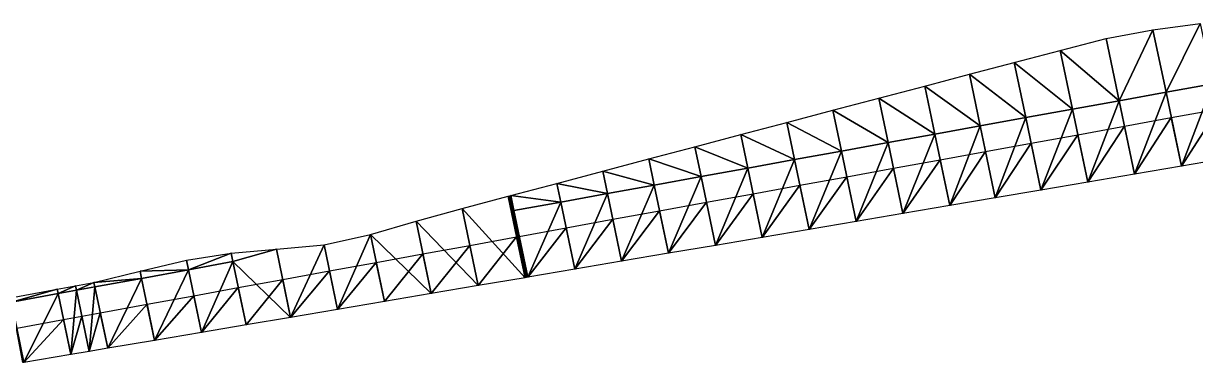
# Model space of a CAD drawing. Header units: metres. Extents: x 1882598 to 1885460, y 3171405 to 3171756.
# Drawn here: x 1883361.05 to 1883385.72, y 3171658.55 to 3171665.68 of the extents above; entities that cross this region are included whole.
import ezdxf

# ---------------------------------------------------------------- set-up
doc = ezdxf.new("R2010")
doc.units = ezdxf.units.M
doc.header["$MEASUREMENT"] = 0
doc.layers.add('Triangles surfaces projet', color=7, linetype='Continuous', true_color=0x848484)

msp = doc.modelspace()

# ---------------------------------------------------------------- linework, layer by layer
at = {"layer": 'Triangles surfaces projet'}
for points in [[(1883384.822, 3171665.552, 149.456), (1883385.816, 3171665.684, 149.495), (1883385.097, 3171664.237, 150.352), (1883384.822, 3171665.552, 149.456)], [(1883385.097, 3171664.237, 150.352), (1883385.816, 3171665.684, 149.495), (1883386.081, 3171664.416, 150.359), (1883385.097, 3171664.237, 150.352)], [(1883383.839, 3171665.37, 149.451), (1883384.112, 3171664.058, 150.344), (1883382.87, 3171665.116, 149.495), (1883383.839, 3171665.37, 149.451)], [(1883384.112, 3171664.058, 150.344), (1883383.839, 3171665.37, 149.451), (1883384.822, 3171665.552, 149.456), (1883384.112, 3171664.058, 150.344)], [(1883385.097, 3171664.237, 150.352), (1883384.112, 3171664.058, 150.344), (1883384.822, 3171665.552, 149.456), (1883385.097, 3171664.237, 150.352)], [(1883382.87, 3171665.116, 149.495), (1883383.128, 3171663.88, 150.337), (1883381.902, 3171664.861, 149.54), (1883382.87, 3171665.116, 149.495)], [(1883383.128, 3171663.88, 150.337), (1883382.87, 3171665.116, 149.495), (1883384.112, 3171664.058, 150.344), (1883383.128, 3171663.88, 150.337)], [(1883380.962, 3171664.614, 149.583), (1883381.902, 3171664.861, 149.54), (1883382.144, 3171663.701, 150.33), (1883380.962, 3171664.614, 149.583)], [(1883382.144, 3171663.701, 150.33), (1883381.902, 3171664.861, 149.54), (1883383.128, 3171663.88, 150.337), (1883382.144, 3171663.701, 150.33)], [(1883380.962, 3171664.614, 149.583), (1883381.189, 3171663.528, 150.323), (1883380.022, 3171664.367, 149.626), (1883380.962, 3171664.614, 149.583)], [(1883381.189, 3171663.528, 150.323), (1883380.962, 3171664.614, 149.583), (1883382.144, 3171663.701, 150.33), (1883381.189, 3171663.528, 150.323)], [(1883380.022, 3171664.367, 149.626), (1883380.234, 3171663.354, 150.315), (1883379.054, 3171664.112, 149.67), (1883380.022, 3171664.367, 149.626)], [(1883380.234, 3171663.354, 150.315), (1883380.022, 3171664.367, 149.626), (1883381.189, 3171663.528, 150.323), (1883380.234, 3171663.354, 150.315)], [(1883385.422, 3171662.68, 150.394), (1883385.097, 3171664.237, 150.352), (1883386.081, 3171664.416, 150.359), (1883385.422, 3171662.68, 150.394)], [(1883386.081, 3171664.416, 150.359), (1883386.408, 3171662.847, 150.4), (1883385.422, 3171662.68, 150.394), (1883386.081, 3171664.416, 150.359)], [(1883379.249, 3171663.176, 150.308), (1883378.086, 3171663.856, 149.715), (1883379.054, 3171664.112, 149.67), (1883379.249, 3171663.176, 150.308)], [(1883380.234, 3171663.354, 150.315), (1883379.249, 3171663.176, 150.308), (1883379.054, 3171664.112, 149.67), (1883380.234, 3171663.354, 150.315)], [(1883384.112, 3171664.058, 150.344), (1883385.097, 3171664.237, 150.352), (1883384.435, 3171662.512, 150.387), (1883384.112, 3171664.058, 150.344)], [(1883385.097, 3171664.237, 150.352), (1883385.422, 3171662.68, 150.394), (1883384.435, 3171662.512, 150.387), (1883385.097, 3171664.237, 150.352)], [(1883383.128, 3171663.88, 150.337), (1883382.462, 3171662.177, 150.375), (1883382.144, 3171663.701, 150.33), (1883383.128, 3171663.88, 150.337)], [(1883383.128, 3171663.88, 150.337), (1883383.449, 3171662.344, 150.381), (1883382.462, 3171662.177, 150.375), (1883383.128, 3171663.88, 150.337)], [(1883383.449, 3171662.344, 150.381), (1883383.128, 3171663.88, 150.337), (1883384.112, 3171664.058, 150.344), (1883383.449, 3171662.344, 150.381)], [(1883384.112, 3171664.058, 150.344), (1883384.435, 3171662.512, 150.387), (1883383.449, 3171662.344, 150.381), (1883384.112, 3171664.058, 150.344)], [(1883386.193, 3171663.881, 150.723), (1883385.422, 3171662.68, 150.744), (1883385.208, 3171663.702, 150.716), (1883386.193, 3171663.881, 150.723)], [(1883386.408, 3171662.847, 150.75), (1883385.422, 3171662.68, 150.744), (1883386.193, 3171663.881, 150.723), (1883386.408, 3171662.847, 150.75)], [(1883378.086, 3171663.856, 149.715), (1883378.265, 3171662.997, 150.3), (1883377.118, 3171663.601, 149.76), (1883378.086, 3171663.856, 149.715)], [(1883378.265, 3171662.997, 150.3), (1883378.086, 3171663.856, 149.715), (1883379.249, 3171663.176, 150.308), (1883378.265, 3171662.997, 150.3)], [(1883381.189, 3171663.528, 150.323), (1883382.144, 3171663.701, 150.33), (1883381.505, 3171662.014, 150.368), (1883381.189, 3171663.528, 150.323)], [(1883381.505, 3171662.014, 150.368), (1883382.144, 3171663.701, 150.33), (1883382.462, 3171662.177, 150.375), (1883381.505, 3171662.014, 150.368)], [(1883385.208, 3171663.702, 150.716), (1883384.435, 3171662.512, 150.737), (1883384.224, 3171663.523, 150.709), (1883385.208, 3171663.702, 150.716)], [(1883385.422, 3171662.68, 150.744), (1883384.435, 3171662.512, 150.737), (1883385.208, 3171663.702, 150.716), (1883385.422, 3171662.68, 150.744)], [(1883377.281, 3171662.818, 150.293), (1883376.15, 3171663.345, 149.805), (1883377.118, 3171663.601, 149.76), (1883377.281, 3171662.818, 150.293)], [(1883377.281, 3171662.818, 150.293), (1883377.118, 3171663.601, 149.76), (1883378.265, 3171662.997, 150.3), (1883377.281, 3171662.818, 150.293)], [(1883380.547, 3171661.851, 150.362), (1883380.234, 3171663.354, 150.315), (1883381.189, 3171663.528, 150.323), (1883380.547, 3171661.851, 150.362)], [(1883380.547, 3171661.851, 150.362), (1883381.189, 3171663.528, 150.323), (1883381.505, 3171662.014, 150.368), (1883380.547, 3171661.851, 150.362)], [(1883384.224, 3171663.523, 150.709), (1883383.449, 3171662.344, 150.731), (1883383.24, 3171663.343, 150.702), (1883384.224, 3171663.523, 150.709)], [(1883384.224, 3171663.523, 150.709), (1883384.435, 3171662.512, 150.737), (1883383.449, 3171662.344, 150.731), (1883384.224, 3171663.523, 150.709)], [(1883376.297, 3171662.64, 150.285), (1883375.181, 3171663.088, 149.85), (1883376.15, 3171663.345, 149.805), (1883376.297, 3171662.64, 150.285)], [(1883376.297, 3171662.64, 150.285), (1883376.15, 3171663.345, 149.805), (1883377.281, 3171662.818, 150.293), (1883376.297, 3171662.64, 150.285)], [(1883378.265, 3171662.997, 150.3), (1883379.249, 3171663.176, 150.308), (1883378.574, 3171661.516, 150.348), (1883378.265, 3171662.997, 150.3)], [(1883379.561, 3171661.684, 150.355), (1883378.574, 3171661.516, 150.348), (1883379.249, 3171663.176, 150.308), (1883379.561, 3171661.684, 150.355)], [(1883379.249, 3171663.176, 150.308), (1883380.234, 3171663.354, 150.315), (1883379.561, 3171661.684, 150.355), (1883379.249, 3171663.176, 150.308)], [(1883379.561, 3171661.684, 150.355), (1883380.234, 3171663.354, 150.315), (1883380.547, 3171661.851, 150.362), (1883379.561, 3171661.684, 150.355)], [(1883382.256, 3171663.164, 150.696), (1883381.505, 3171662.014, 150.718), (1883381.301, 3171662.99, 150.689), (1883382.256, 3171663.164, 150.696)], [(1883382.462, 3171662.177, 150.725), (1883381.505, 3171662.014, 150.718), (1883382.256, 3171663.164, 150.696), (1883382.462, 3171662.177, 150.725)], [(1883383.24, 3171663.343, 150.702), (1883382.462, 3171662.177, 150.725), (1883382.256, 3171663.164, 150.696), (1883383.24, 3171663.343, 150.702)], [(1883382.462, 3171662.177, 150.725), (1883383.24, 3171663.343, 150.702), (1883383.449, 3171662.344, 150.731), (1883382.462, 3171662.177, 150.725)], [(1883375.181, 3171663.088, 149.85), (1883375.312, 3171662.461, 150.278), (1883374.213, 3171662.832, 149.896), (1883375.181, 3171663.088, 149.85)], [(1883376.297, 3171662.64, 150.285), (1883375.312, 3171662.461, 150.278), (1883375.181, 3171663.088, 149.85), (1883376.297, 3171662.64, 150.285)], [(1883377.281, 3171662.818, 150.293), (1883378.265, 3171662.997, 150.3), (1883377.588, 3171661.348, 150.342), (1883377.281, 3171662.818, 150.293)], [(1883377.588, 3171661.348, 150.342), (1883378.265, 3171662.997, 150.3), (1883378.574, 3171661.516, 150.348), (1883377.588, 3171661.348, 150.342)], [(1883381.301, 3171662.99, 150.689), (1883380.547, 3171661.851, 150.712), (1883380.346, 3171662.816, 150.682), (1883381.301, 3171662.99, 150.689)], [(1883381.301, 3171662.99, 150.689), (1883381.505, 3171662.014, 150.718), (1883380.547, 3171661.851, 150.712), (1883381.301, 3171662.99, 150.689)], [(1883373.245, 3171662.575, 149.941), (1883374.213, 3171662.832, 149.896), (1883374.328, 3171662.282, 150.27), (1883373.245, 3171662.575, 149.941)], [(1883374.328, 3171662.282, 150.27), (1883374.213, 3171662.832, 149.896), (1883375.312, 3171662.461, 150.278), (1883374.328, 3171662.282, 150.27)], [(1883375.312, 3171662.461, 150.278), (1883376.297, 3171662.64, 150.285), (1883375.615, 3171661.013, 150.328), (1883375.312, 3171662.461, 150.278)], [(1883375.615, 3171661.013, 150.328), (1883376.297, 3171662.64, 150.285), (1883376.601, 3171661.181, 150.335), (1883375.615, 3171661.013, 150.328)], [(1883377.281, 3171662.818, 150.293), (1883376.601, 3171661.181, 150.335), (1883376.297, 3171662.64, 150.285), (1883377.281, 3171662.818, 150.293)], [(1883376.601, 3171661.181, 150.335), (1883377.281, 3171662.818, 150.293), (1883377.588, 3171661.348, 150.342), (1883376.601, 3171661.181, 150.335)], [(1883379.362, 3171662.637, 150.675), (1883378.574, 3171661.516, 150.698), (1883378.378, 3171662.457, 150.668), (1883379.362, 3171662.637, 150.675)], [(1883378.574, 3171661.516, 150.698), (1883379.362, 3171662.637, 150.675), (1883379.561, 3171661.684, 150.705), (1883378.574, 3171661.516, 150.698)], [(1883380.346, 3171662.816, 150.682), (1883379.561, 3171661.684, 150.705), (1883379.362, 3171662.637, 150.675), (1883380.346, 3171662.816, 150.682)], [(1883380.346, 3171662.816, 150.682), (1883380.547, 3171661.851, 150.712), (1883379.561, 3171661.684, 150.705), (1883380.346, 3171662.816, 150.682)], [(1883373.344, 3171662.104, 150.262), (1883372.278, 3171662.318, 149.987), (1883373.245, 3171662.575, 149.941), (1883373.344, 3171662.104, 150.262)], [(1883373.344, 3171662.104, 150.262), (1883373.245, 3171662.575, 149.941), (1883374.328, 3171662.282, 150.27), (1883373.344, 3171662.104, 150.262)], [(1883374.628, 3171660.846, 150.321), (1883374.328, 3171662.282, 150.27), (1883375.312, 3171662.461, 150.278), (1883374.628, 3171660.846, 150.321)], [(1883375.615, 3171661.013, 150.328), (1883374.628, 3171660.846, 150.321), (1883375.312, 3171662.461, 150.278), (1883375.615, 3171661.013, 150.328)], [(1883378.378, 3171662.457, 150.668), (1883377.588, 3171661.348, 150.692), (1883377.394, 3171662.278, 150.661), (1883378.378, 3171662.457, 150.668)], [(1883378.574, 3171661.516, 150.698), (1883377.588, 3171661.348, 150.692), (1883378.378, 3171662.457, 150.668), (1883378.574, 3171661.516, 150.698)], [(1883371.31, 3171662.061, 150.032), (1883372.278, 3171662.318, 149.987), (1883372.36, 3171661.925, 150.255), (1883371.31, 3171662.061, 150.032)], [(1883372.278, 3171662.318, 149.987), (1883373.344, 3171662.104, 150.262), (1883372.36, 3171661.925, 150.255), (1883372.278, 3171662.318, 149.987)], [(1883374.328, 3171662.282, 150.27), (1883373.641, 3171660.678, 150.314), (1883373.344, 3171662.104, 150.262), (1883374.328, 3171662.282, 150.27)], [(1883374.628, 3171660.846, 150.321), (1883373.641, 3171660.678, 150.314), (1883374.328, 3171662.282, 150.27), (1883374.628, 3171660.846, 150.321)], [(1883377.394, 3171662.278, 150.661), (1883376.601, 3171661.181, 150.685), (1883376.41, 3171662.099, 150.654), (1883377.394, 3171662.278, 150.661)], [(1883377.394, 3171662.278, 150.661), (1883377.588, 3171661.348, 150.692), (1883376.601, 3171661.181, 150.685), (1883377.394, 3171662.278, 150.661)], [(1883370.285, 3171661.789, 150.23), (1883371.252, 3171662.046, 150.235), (1883371.61, 3171660.333, 150.299), (1883370.285, 3171661.789, 150.23)], [(1883371.281, 3171662.054, 150.235), (1883371.639, 3171660.338, 150.3), (1883371.252, 3171662.046, 150.235), (1883371.281, 3171662.054, 150.235)], [(1883371.639, 3171660.338, 150.3), (1883371.61, 3171660.333, 150.299), (1883371.252, 3171662.046, 150.235), (1883371.639, 3171660.338, 150.3)], [(1883371.375, 3171661.746, 150.247), (1883371.281, 3171662.054, 150.034), (1883371.31, 3171662.061, 150.032), (1883371.375, 3171661.746, 150.247)], [(1883371.346, 3171661.741, 150.247), (1883371.281, 3171662.054, 150.034), (1883371.375, 3171661.746, 150.247), (1883371.346, 3171661.741, 150.247)], [(1883371.375, 3171661.746, 150.247), (1883371.31, 3171662.061, 150.032), (1883372.36, 3171661.925, 150.255), (1883371.375, 3171661.746, 150.247)], [(1883371.668, 3171660.343, 150.3), (1883371.375, 3171661.746, 150.247), (1883372.36, 3171661.925, 150.255), (1883371.668, 3171660.343, 150.3)], [(1883372.655, 3171660.51, 150.307), (1883371.668, 3171660.343, 150.3), (1883372.36, 3171661.925, 150.255), (1883372.655, 3171660.51, 150.307)], [(1883373.344, 3171662.104, 150.262), (1883372.655, 3171660.51, 150.307), (1883372.36, 3171661.925, 150.255), (1883373.344, 3171662.104, 150.262)], [(1883372.655, 3171660.51, 150.307), (1883373.344, 3171662.104, 150.262), (1883373.641, 3171660.678, 150.314), (1883372.655, 3171660.51, 150.307)], [(1883375.425, 3171661.92, 150.646), (1883374.628, 3171660.846, 150.671), (1883374.441, 3171661.74, 150.639), (1883375.425, 3171661.92, 150.646)], [(1883375.615, 3171661.013, 150.678), (1883374.628, 3171660.846, 150.671), (1883375.425, 3171661.92, 150.646), (1883375.615, 3171661.013, 150.678)], [(1883376.41, 3171662.099, 150.654), (1883375.615, 3171661.013, 150.678), (1883375.425, 3171661.92, 150.646), (1883376.41, 3171662.099, 150.654)], [(1883375.615, 3171661.013, 150.678), (1883376.41, 3171662.099, 150.654), (1883376.601, 3171661.181, 150.685), (1883375.615, 3171661.013, 150.678)], [(1883369.318, 3171661.525, 150.225), (1883370.285, 3171661.789, 150.23), (1883370.623, 3171660.165, 150.292), (1883369.318, 3171661.525, 150.225)], [(1883371.61, 3171660.333, 150.299), (1883370.623, 3171660.165, 150.292), (1883370.285, 3171661.789, 150.23), (1883371.61, 3171660.333, 150.299)], [(1883371.346, 3171661.741, 150.247), (1883371.375, 3171661.746, 150.247), (1883371.639, 3171660.338, 150.3), (1883371.346, 3171661.741, 150.247)], [(1883371.668, 3171660.343, 150.3), (1883371.639, 3171660.338, 150.3), (1883371.375, 3171661.746, 150.247), (1883371.668, 3171660.343, 150.3)], [(1883374.441, 3171661.74, 150.639), (1883373.641, 3171660.678, 150.664), (1883373.457, 3171661.561, 150.632), (1883374.441, 3171661.74, 150.639)], [(1883374.441, 3171661.74, 150.639), (1883374.628, 3171660.846, 150.671), (1883373.641, 3171660.678, 150.664), (1883374.441, 3171661.74, 150.639)], [(1883369.637, 3171659.997, 150.285), (1883368.355, 3171661.242, 150.221), (1883369.318, 3171661.525, 150.225), (1883369.637, 3171659.997, 150.285)], [(1883369.637, 3171659.997, 150.285), (1883369.318, 3171661.525, 150.225), (1883370.623, 3171660.165, 150.292), (1883369.637, 3171659.997, 150.285)], [(1883373.457, 3171661.561, 150.632), (1883372.655, 3171660.51, 150.657), (1883372.473, 3171661.382, 150.625), (1883373.457, 3171661.561, 150.632)], [(1883372.655, 3171660.51, 150.657), (1883373.457, 3171661.561, 150.632), (1883373.641, 3171660.678, 150.664), (1883372.655, 3171660.51, 150.657)], [(1883368.355, 3171661.242, 150.221), (1883367.664, 3171659.662, 150.27), (1883367.38, 3171661.024, 150.215), (1883368.355, 3171661.242, 150.221)], [(1883368.355, 3171661.242, 150.221), (1883368.65, 3171659.83, 150.278), (1883367.664, 3171659.662, 150.27), (1883368.355, 3171661.242, 150.221)], [(1883368.65, 3171659.83, 150.278), (1883368.355, 3171661.242, 150.221), (1883369.637, 3171659.997, 150.285), (1883368.65, 3171659.83, 150.278)], [(1883371.431, 3171661.192, 150.617), (1883370.623, 3171660.165, 150.642), (1883370.447, 3171661.012, 150.61), (1883371.431, 3171661.192, 150.617)], [(1883371.61, 3171660.333, 150.649), (1883370.623, 3171660.165, 150.642), (1883371.431, 3171661.192, 150.617), (1883371.61, 3171660.333, 150.649)], [(1883371.46, 3171661.197, 150.617), (1883371.61, 3171660.333, 150.649), (1883371.431, 3171661.192, 150.617), (1883371.46, 3171661.197, 150.617)], [(1883371.489, 3171661.202, 150.617), (1883371.639, 3171660.338, 150.65), (1883371.46, 3171661.197, 150.617), (1883371.489, 3171661.202, 150.617)], [(1883371.639, 3171660.338, 150.65), (1883371.61, 3171660.333, 150.649), (1883371.46, 3171661.197, 150.617), (1883371.639, 3171660.338, 150.65)], [(1883372.473, 3171661.382, 150.625), (1883371.668, 3171660.343, 150.65), (1883371.489, 3171661.202, 150.617), (1883372.473, 3171661.382, 150.625)], [(1883371.668, 3171660.343, 150.65), (1883371.639, 3171660.338, 150.65), (1883371.489, 3171661.202, 150.617), (1883371.668, 3171660.343, 150.65)], [(1883372.655, 3171660.51, 150.657), (1883371.668, 3171660.343, 150.65), (1883372.473, 3171661.382, 150.625), (1883372.655, 3171660.51, 150.657)], [(1883366.376, 3171660.936, 150.209), (1883365.461, 3171660.67, 150.211), (1883365.423, 3171660.852, 150.204), (1883366.376, 3171660.936, 150.209)], [(1883366.376, 3171660.936, 150.209), (1883366.677, 3171659.496, 150.268), (1883365.461, 3171660.67, 150.211), (1883366.376, 3171660.936, 150.209)], [(1883367.38, 3171661.024, 150.215), (1883366.677, 3171659.496, 150.268), (1883366.376, 3171660.936, 150.209), (1883367.38, 3171661.024, 150.215)], [(1883367.38, 3171661.024, 150.215), (1883367.664, 3171659.662, 150.27), (1883366.677, 3171659.496, 150.268), (1883367.38, 3171661.024, 150.215)], [(1883370.447, 3171661.012, 150.61), (1883369.637, 3171659.997, 150.635), (1883369.462, 3171660.833, 150.602), (1883370.447, 3171661.012, 150.61)], [(1883370.623, 3171660.165, 150.642), (1883369.637, 3171659.997, 150.635), (1883370.447, 3171661.012, 150.61), (1883370.623, 3171660.165, 150.642)], [(1883364.525, 3171660.499, 150.21), (1883363.51, 3171660.468, 150.106), (1883364.483, 3171660.699, 150.073), (1883364.525, 3171660.499, 150.21)], [(1883364.525, 3171660.499, 150.21), (1883364.483, 3171660.699, 150.073), (1883365.423, 3171660.852, 150.087), (1883364.525, 3171660.499, 150.21)], [(1883364.525, 3171660.499, 150.21), (1883365.423, 3171660.852, 150.087), (1883365.461, 3171660.67, 150.211), (1883364.525, 3171660.499, 150.21)], [(1883364.525, 3171660.499, 150.21), (1883365.461, 3171660.67, 150.211), (1883364.801, 3171659.179, 150.264), (1883364.525, 3171660.499, 150.21)], [(1883365.739, 3171659.338, 150.266), (1883364.801, 3171659.179, 150.264), (1883365.461, 3171660.67, 150.211), (1883365.739, 3171659.338, 150.266)], [(1883365.739, 3171659.338, 150.266), (1883365.461, 3171660.67, 150.211), (1883366.677, 3171659.496, 150.268), (1883365.739, 3171659.338, 150.266)], [(1883368.478, 3171660.654, 150.595), (1883367.664, 3171659.662, 150.62), (1883367.494, 3171660.475, 150.587), (1883368.478, 3171660.654, 150.595)], [(1883368.65, 3171659.83, 150.628), (1883367.664, 3171659.662, 150.62), (1883368.478, 3171660.654, 150.595), (1883368.65, 3171659.83, 150.628)], [(1883369.462, 3171660.833, 150.602), (1883368.65, 3171659.83, 150.628), (1883368.478, 3171660.654, 150.595), (1883369.462, 3171660.833, 150.602)], [(1883369.637, 3171659.997, 150.635), (1883368.65, 3171659.83, 150.628), (1883369.462, 3171660.833, 150.602), (1883369.637, 3171659.997, 150.635)], [(1883363.51, 3171660.468, 150.106), (1883363.541, 3171660.319, 150.208), (1883362.538, 3171660.23, 150.144), (1883363.51, 3171660.468, 150.106)], [(1883363.541, 3171660.319, 150.208), (1883363.51, 3171660.468, 150.106), (1883364.525, 3171660.499, 150.21), (1883363.541, 3171660.319, 150.208)], [(1883363.814, 3171659.013, 150.261), (1883363.541, 3171660.319, 150.208), (1883364.525, 3171660.499, 150.21), (1883363.814, 3171659.013, 150.261)], [(1883363.814, 3171659.013, 150.261), (1883364.525, 3171660.499, 150.21), (1883364.801, 3171659.179, 150.264), (1883363.814, 3171659.013, 150.261)], [(1883367.494, 3171660.475, 150.587), (1883366.677, 3171659.496, 150.618), (1883366.51, 3171660.295, 150.585), (1883367.494, 3171660.475, 150.587)], [(1883367.664, 3171659.662, 150.62), (1883366.677, 3171659.496, 150.618), (1883367.494, 3171660.475, 150.587), (1883367.664, 3171659.662, 150.62)], [(1883361.784, 3171659.997, 150.205), (1883361.765, 3171660.088, 150.143), (1883362.151, 3171660.159, 150.144), (1883361.784, 3171659.997, 150.205)], [(1883361.784, 3171659.997, 150.205), (1883362.151, 3171660.159, 150.144), (1883362.17, 3171660.068, 150.206), (1883361.784, 3171659.997, 150.205)], [(1883362.538, 3171660.23, 150.144), (1883362.17, 3171660.068, 150.206), (1883362.151, 3171660.159, 150.144), (1883362.538, 3171660.23, 150.144)], [(1883362.538, 3171660.23, 150.144), (1883362.557, 3171660.139, 150.206), (1883362.17, 3171660.068, 150.206), (1883362.538, 3171660.23, 150.144)], [(1883362.557, 3171660.139, 150.206), (1883362.538, 3171660.23, 150.144), (1883363.541, 3171660.319, 150.208), (1883362.557, 3171660.139, 150.206)], [(1883363.541, 3171660.319, 150.208), (1883362.827, 3171658.847, 150.259), (1883362.557, 3171660.139, 150.206), (1883363.541, 3171660.319, 150.208)], [(1883363.814, 3171659.013, 150.261), (1883362.827, 3171658.847, 150.259), (1883363.541, 3171660.319, 150.208), (1883363.814, 3171659.013, 150.261)], [(1883366.51, 3171660.295, 150.585), (1883365.739, 3171659.338, 150.616), (1883365.575, 3171660.123, 150.584), (1883366.51, 3171660.295, 150.585)], [(1883366.677, 3171659.496, 150.618), (1883365.739, 3171659.338, 150.616), (1883366.51, 3171660.295, 150.585), (1883366.677, 3171659.496, 150.618)], [(1883360.781, 3171659.907, 150.141), (1883361.765, 3171660.088, 150.143), (1883360.8, 3171659.817, 150.203), (1883360.781, 3171659.907, 150.141)], [(1883361.765, 3171660.088, 150.143), (1883361.784, 3171659.997, 150.205), (1883360.8, 3171659.817, 150.203), (1883361.765, 3171660.088, 150.143)], [(1883361.064, 3171658.549, 150.255), (1883360.8, 3171659.817, 150.203), (1883361.784, 3171659.997, 150.205), (1883361.064, 3171658.549, 150.255)], [(1883361.064, 3171658.549, 150.255), (1883361.784, 3171659.997, 150.205), (1883362.051, 3171658.716, 150.257), (1883361.064, 3171658.549, 150.255)], [(1883361.784, 3171659.997, 150.205), (1883362.17, 3171660.068, 150.206), (1883362.051, 3171658.716, 150.257), (1883361.784, 3171659.997, 150.205)], [(1883362.17, 3171660.068, 150.206), (1883362.439, 3171658.781, 150.258), (1883362.051, 3171658.716, 150.257), (1883362.17, 3171660.068, 150.206)], [(1883362.439, 3171658.781, 150.258), (1883362.17, 3171660.068, 150.206), (1883362.557, 3171660.139, 150.206), (1883362.439, 3171658.781, 150.258)], [(1883362.827, 3171658.847, 150.259), (1883362.439, 3171658.781, 150.258), (1883362.557, 3171660.139, 150.206), (1883362.827, 3171658.847, 150.259)], [(1883364.639, 3171659.952, 150.582), (1883363.814, 3171659.013, 150.611), (1883363.655, 3171659.772, 150.58), (1883364.639, 3171659.952, 150.582)], [(1883364.801, 3171659.179, 150.614), (1883363.814, 3171659.013, 150.611), (1883364.639, 3171659.952, 150.582), (1883364.801, 3171659.179, 150.614)], [(1883365.575, 3171660.123, 150.584), (1883364.801, 3171659.179, 150.614), (1883364.639, 3171659.952, 150.582), (1883365.575, 3171660.123, 150.584)], [(1883365.739, 3171659.338, 150.616), (1883364.801, 3171659.179, 150.614), (1883365.575, 3171660.123, 150.584), (1883365.739, 3171659.338, 150.616)], [(1883360.8, 3171659.817, 150.203), (1883361.064, 3171658.549, 150.255), (1883361.045, 3171658.546, 150.255), (1883360.8, 3171659.817, 150.203)], [(1883363.655, 3171659.772, 150.58), (1883362.827, 3171658.847, 150.609), (1883362.671, 3171659.592, 150.579), (1883363.655, 3171659.772, 150.58)], [(1883363.814, 3171659.013, 150.611), (1883362.827, 3171658.847, 150.609), (1883363.655, 3171659.772, 150.58), (1883363.814, 3171659.013, 150.611)], [(1883361.898, 3171659.45, 150.577), (1883361.064, 3171658.549, 150.605), (1883360.914, 3171659.27, 150.575), (1883361.898, 3171659.45, 150.577)], [(1883362.051, 3171658.716, 150.607), (1883361.064, 3171658.549, 150.605), (1883361.898, 3171659.45, 150.577), (1883362.051, 3171658.716, 150.607)], [(1883362.285, 3171659.521, 150.578), (1883362.051, 3171658.716, 150.607), (1883361.898, 3171659.45, 150.577), (1883362.285, 3171659.521, 150.578)], [(1883362.439, 3171658.781, 150.608), (1883362.051, 3171658.716, 150.607), (1883362.285, 3171659.521, 150.578), (1883362.439, 3171658.781, 150.608)], [(1883362.671, 3171659.592, 150.579), (1883362.439, 3171658.781, 150.608), (1883362.285, 3171659.521, 150.578), (1883362.671, 3171659.592, 150.579)], [(1883362.827, 3171658.847, 150.609), (1883362.439, 3171658.781, 150.608), (1883362.671, 3171659.592, 150.579), (1883362.827, 3171658.847, 150.609)], [(1883361.064, 3171658.549, 150.605), (1883361.045, 3171658.546, 150.605), (1883360.914, 3171659.27, 150.575), (1883361.064, 3171658.549, 150.605)]]:
    msp.add_3dface(points, dxfattribs=at)

doc.saveas('drawing.dxf')
